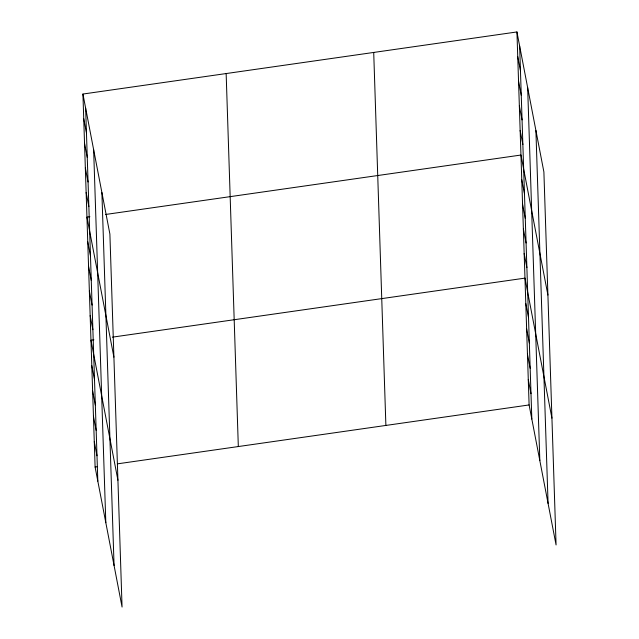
<?xml version="1.0" encoding="UTF-8"?>
<svg xmlns="http://www.w3.org/2000/svg" width="639" height="639" viewBox="0 0 639 639"><rect width="100%" height="100%" fill="white"/><g stroke="black" fill="none" stroke-linecap="round" stroke-linejoin="round"><path stroke-width="0.96" d="M82.926 94.045L109.892 234.058L122.065 607.05L95.107 467.037L82.926 94.045L516.935 31.95L543.893 171.963L556.074 544.955L529.108 404.942L516.935 31.95M89.867 216.717L86.944 217.132L113.91 357.145M105.459 214.488L520.953 155.037L547.911 295.05M93.885 339.804L90.962 340.22L117.927 480.232M112.4 337.152L524.97 278.125L551.928 418.138M95.107 467.037L97.056 466.758M117.512 463.834L529.108 404.942M517.734 56.567L520.458 70.681M518.541 81.185L521.256 95.299M519.347 105.802L522.063 119.916M520.146 130.42L522.862 144.534M521.751 179.655L524.475 193.769M522.558 204.272L525.274 218.386M523.365 228.89L526.081 243.004M524.164 253.507L526.879 267.621M525.793 303.485L528.517 317.599M526.624 328.845L529.34 342.959M527.455 354.214L530.17 368.328M528.277 379.574L531.001 393.688M83.733 118.662L86.449 132.776M84.54 143.28L87.255 157.394M85.338 167.897L88.054 182.011M86.145 192.515L88.861 206.629M87.751 241.75L90.466 255.864M88.557 266.367L91.273 280.481M89.356 290.985L92.072 305.099M90.163 315.602L92.879 329.716M91.792 365.588L94.508 379.694M92.623 390.948L95.339 405.062M93.446 416.309L96.169 430.422M94.276 441.677L96.992 455.783M535.897 130.412L548.07 503.404M527.654 87.607L539.827 460.599M519.651 46.064L531.824 419.048M373.711 52.446L385.884 425.43M226.15 73.557L238.323 446.541M101.889 192.515L114.062 565.499M93.645 149.71L105.818 522.694M85.65 108.159L97.823 481.151"/></g></svg>
